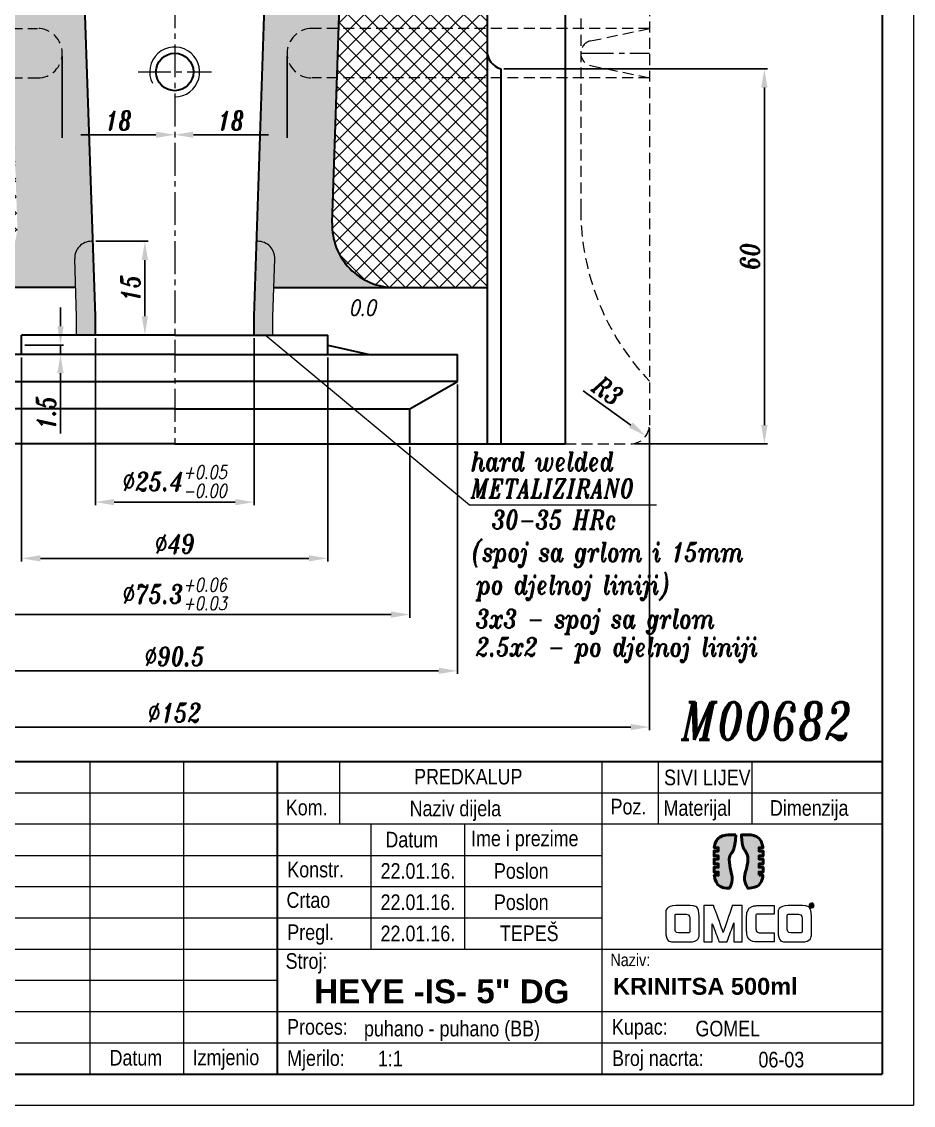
# Model space of a CAD drawing. Extents: x 459 to 1328, y 12 to 613.
# Drawn here: x 736.7 to 879.4, y 12.4 to 185.8 of the extents above; entities that cross this region are included whole.
import ezdxf

# ---------------------------------------------------------------- set-up
doc = ezdxf.new("R2010")
doc.units = 0
doc.header["$LTSCALE"] = 7
doc.header["$MEASUREMENT"] = 0
doc.linetypes.add('CENTER2', pattern=[1.125, 0.75, -0.125, 0.125, -0.125])
doc.linetypes.add('HIDDEN', pattern=[0.375, 0.25, -0.125])
doc.layers.get('0').update_dxf_attribs({"linetype": 'CONTINUOUS', "lineweight": 15})
for name, color, linetype, lineweight in [('1', 1, 'CENTER2', 15), ('2', 2, 'HIDDEN', 15), ('3', 3, 'CONTINUOUS', 30), ('4', 5, 'CONTINUOUS', 50), ('8', 250, 'CONTINUOUS', 15)]:
    doc.layers.add(name, color=color, linetype=linetype, lineweight=lineweight)
doc.styles.add('ITALICT', font='ITALICT.shx', dxfattribs={"width": 0.8, "height": 3})
doc.styles.get("Standard").update_dxf_attribs({"font": 'isocp.shx', "height": 3})
doc.styles.add('style2', font='swissc.ttf')
doc.dimstyles.get("Standard").update_dxf_attribs({"dimtxt": 3, "dimasz": 3, "dimexe": 0.5, "dimexo": 0.5, "dimgap": 0.8, "dimtad": 1, "dimdsep": 46, "dimtxsty": 'ITALICT', "dimcen": 0.09, "dimazin": 2, "dimtfac": 1, "dimtmove": 0, "dimatfit": 3, "dimfxl": 1, "dimtolj": 1, "dimtzin": 0, "dimarcsym": 0})

# ---------------------------------------------------------------- blocks, each defined once
blk = doc.blocks.new('*D31')
at = {"color": 0, "lineweight": -2, "transparency": 16777216}
for p, q in [((736.66, 132.02), (736.66, 99.39)), ((785.66, 132.02), (785.66, 99.39)), ((739.66, 99.89), (782.66, 99.89))]:
    blk.add_line(p, q, dxfattribs=at)
at = {"color": 0, "transparency": 16777216}
for points in [[(739.66, 100.39), (739.66, 99.39), (736.66, 99.89)], [(782.66, 100.39), (782.66, 99.39), (785.66, 99.89)]]:
    blk.add_solid(points, dxfattribs=at)
at = {"color": 0, "transparency": 16777216, "insert": (761.16, 102.19), "char_height": 3, "attachment_point": 5, "style": 'ITALICT'}
blk.add_mtext('\\A1;%%c49', dxfattribs=at)
blk = doc.blocks.new('*D34')
at = {"color": 0, "lineweight": -2, "transparency": 16777216}
for p, q in [((743.16, 180.22), (743.16, 167.17)), ((746.16, 167.67), (758.16, 167.67))]:
    blk.add_line(p, q, dxfattribs=at)
at = {"color": 0, "transparency": 16777216}
for points in [[(746.16, 168.17), (746.16, 167.17), (743.16, 167.67)], [(758.16, 168.17), (758.16, 167.17), (761.16, 167.67)]]:
    blk.add_solid(points, dxfattribs=at)
at = {"color": 0, "transparency": 16777216, "insert": (752.16, 169.97), "char_height": 3, "attachment_point": 5, "style": 'ITALICT'}
blk.add_mtext('\\A1;18', dxfattribs=at)
blk = doc.blocks.new('*D35')
at = {"color": 0, "lineweight": -2, "transparency": 16777216}
for p, q in [((779.16, 180.22), (779.16, 167.17)), ((764.16, 167.67), (776.16, 167.67))]:
    blk.add_line(p, q, dxfattribs=at)
at = {"color": 0, "transparency": 16777216}
for points in [[(764.16, 168.17), (764.16, 167.17), (761.16, 167.67)], [(776.16, 168.17), (776.16, 167.17), (779.16, 167.67)]]:
    blk.add_solid(points, dxfattribs=at)
at = {"color": 0, "transparency": 16777216, "insert": (770.16, 169.97), "char_height": 3, "attachment_point": 5, "style": 'ITALICT'}
blk.add_mtext('\\A1;18', dxfattribs=at)
blk = doc.blocks.new('*D37')
at = {"color": 0, "lineweight": -2, "transparency": 16777216}
for p, q in [((813.85, 178.22), (856.06, 178.22)), ((855.56, 121.22), (855.56, 175.22)), ((834.66, 118.22), (856.06, 118.22))]:
    blk.add_line(p, q, dxfattribs=at)
at = {"color": 0, "transparency": 16777216}
for points in [[(855.06, 175.22), (856.06, 175.22), (855.56, 178.22)], [(855.06, 121.22), (856.06, 121.22), (855.56, 118.22)]]:
    blk.add_solid(points, dxfattribs=at)
at = {"color": 0, "transparency": 16777216, "insert": (853.26, 148.22), "char_height": 3, "attachment_point": 5, "rotation": 90, "style": 'ITALICT'}
blk.add_mtext('\\A1;60', dxfattribs=at)
blk = doc.blocks.new('*D48')
at = {"color": 0, "lineweight": -2, "transparency": 16777216}
for p, q in [((685.16, 120.72), (685.16, 72.39)), ((837.16, 120.72), (837.16, 72.39)), ((688.16, 72.89), (834.16, 72.89))]:
    blk.add_line(p, q, dxfattribs=at)
at = {"color": 0, "transparency": 16777216}
for points in [[(688.16, 73.39), (688.16, 72.39), (685.16, 72.89)], [(834.16, 73.39), (834.16, 72.39), (837.16, 72.89)]]:
    blk.add_solid(points, dxfattribs=at)
at = {"color": 0, "transparency": 16777216, "insert": (761.16, 75.19), "char_height": 3, "attachment_point": 5, "style": 'ITALICT'}
blk.add_mtext('\\A1;%%c152', dxfattribs=at)
blk = doc.blocks.new('*D56')
at = {"color": 0, "lineweight": -2, "transparency": 16777216}
for p, q in [((748.46, 135.12), (748.46, 108.39)), ((773.86, 135.12), (773.86, 108.39)), ((751.46, 108.89), (770.86, 108.89))]:
    blk.add_line(p, q, dxfattribs=at)
at = {"color": 0, "transparency": 16777216}
for points in [[(751.46, 109.39), (751.46, 108.39), (748.46, 108.89)], [(770.86, 109.39), (770.86, 108.39), (773.86, 108.89)]]:
    blk.add_solid(points, dxfattribs=at)
at = {"color": 0, "transparency": 16777216, "insert": (761.16, 112.18), "char_height": 3, "attachment_point": 5, "style": 'ITALICT'}
blk.add_mtext('\\A1;%%c25.4{}{\\H0.71x;\\C3;\\S+0.05^ -0.00;}', dxfattribs=at)
blk = doc.blocks.new('*D57')
at = {"color": 0, "lineweight": -2, "transparency": 16777216}
for p, q in [((723.51, 117.72), (723.51, 90.39)), ((798.81, 117.72), (798.81, 90.39)), ((726.51, 90.89), (795.81, 90.89))]:
    blk.add_line(p, q, dxfattribs=at)
at = {"color": 0, "transparency": 16777216}
for points in [[(726.51, 91.39), (726.51, 90.39), (723.51, 90.89)], [(795.81, 91.39), (795.81, 90.39), (798.81, 90.89)]]:
    blk.add_solid(points, dxfattribs=at)
at = {"color": 0, "transparency": 16777216, "insert": (761.16, 94.18), "char_height": 3, "attachment_point": 5, "style": 'ITALICT'}
blk.add_mtext('\\A1;%%c75.3{}{\\H0.71x;\\C3;\\S+0.06^ +0.03;}', dxfattribs=at)
blk = doc.blocks.new('*D58')
at = {"color": 0, "lineweight": -2, "transparency": 16777216}
for p, q in [((715.91, 127.71), (715.91, 81.39)), ((806.41, 127.71), (806.41, 81.39)), ((718.91, 81.89), (803.41, 81.89))]:
    blk.add_line(p, q, dxfattribs=at)
at = {"color": 0, "transparency": 16777216}
for points in [[(718.91, 82.39), (718.91, 81.39), (715.91, 81.89)], [(803.41, 82.39), (803.41, 81.39), (806.41, 81.89)]]:
    blk.add_solid(points, dxfattribs=at)
at = {"color": 0, "transparency": 16777216, "insert": (761.16, 84.19), "char_height": 3, "attachment_point": 5, "style": 'ITALICT'}
blk.add_mtext('\\A1;%%c90.5', dxfattribs=at)
blk = doc.blocks.new('*D59')
at = {"color": 0, "lineweight": -2, "transparency": 16777216}
for p, q in [((742.88, 137.02), (742.88, 140.02)), ((737.16, 134.02), (743.38, 134.02)), ((742.88, 134.02), (742.88, 132.52)), ((742.88, 129.52), (742.88, 119.89))]:
    blk.add_line(p, q, dxfattribs=at)
at = {"color": 0, "transparency": 16777216}
for points in [[(742.38, 137.02), (743.38, 137.02), (742.88, 134.02)], [(742.38, 129.52), (743.38, 129.52), (742.88, 132.52)]]:
    blk.add_solid(points, dxfattribs=at)
at = {"color": 0, "transparency": 16777216, "insert": (740.58, 123.21), "char_height": 3, "attachment_point": 5, "rotation": 90, "style": 'ITALICT'}
blk.add_mtext('\\A1;1.5', dxfattribs=at)
blk = doc.blocks.new('*D69')
at = {"color": 0, "lineweight": -2, "transparency": 16777216}
blk.add_line((826.53, 126.71), (834.16, 121.22), dxfattribs=at)
at = {"color": 0, "transparency": 16777216}
blk.add_solid([(834.46, 121.63), (833.87, 120.82), (836.6, 119.47)], dxfattribs=at)
at = {"color": 0, "transparency": 16777216, "insert": (830.47, 126.71), "char_height": 3, "attachment_point": 5, "rotation": 324.2688, "style": 'ITALICT'}
blk.add_mtext('\\A1;R3', dxfattribs=at)
blk = doc.blocks.new('*D96')
at = {"color": 0, "lineweight": -2, "transparency": 16777216}
for p, q in [((748.56, 150.62), (756.89, 150.62)), ((756.39, 147.62), (756.39, 138.62))]:
    blk.add_line(p, q, dxfattribs=at)
at = {"color": 0, "transparency": 16777216}
for points in [[(755.89, 147.62), (756.89, 147.62), (756.39, 150.62)], [(755.89, 138.62), (756.89, 138.62), (756.39, 135.62)]]:
    blk.add_solid(points, dxfattribs=at)
at = {"color": 0, "transparency": 16777216, "insert": (754.09, 143.12), "char_height": 3, "attachment_point": 5, "rotation": 90, "style": 'ITALICT'}
blk.add_mtext('\\A1;15', dxfattribs=at)

msp = doc.modelspace()

# ---------------------------------------------------------------- hatches: boundary and pattern name
h = msp.add_hatch(color=256)
h.dxf.hatch_style = 1
h.paths.add_polyline_path([(748.0581, 150.621), (747.8493, 150.621, 0.42415817), (745.1508, 147.8297), (745.4642, 138.5703), (745.4642, 135.621), (748.4642, 135.621), (748.4642, 138.621)])
h.paths.add_polyline_path([(777.1776, 147.8297, 0.42415817), (774.4792, 150.621), (774.2704, 150.621), (773.8642, 138.621), (773.8642, 135.621), (776.8642, 135.621), (776.8642, 138.5703)])
at = {"layer": '4'}
h = msp.add_hatch(color=142, dxfattribs=at)
edge = h.paths.add_edge_path()
edge.add_spline(control_points=[(847.5353, 49.1713), (847.5353, 49.1713), (847.5353, 49.1713), (847.5353, 49.1713), (847.5353, 49.1713), (847.7579, 47.2017), (849.4978, 47.1003), (849.755, 47.1003), (849.755, 47.1003), (849.755, 47.1003), (849.948, 47.1004), (849.948, 47.1004), (849.948, 47.1004), (850.8616, 48.414), (849.9413, 50.3287), (849.9413, 51.6976), (849.9413, 51.6976), (849.9413, 52.7724), (850.8878, 53.0602), (850.9915, 55.6396), (850.9915, 55.6396), (849.8995, 55.6396), (849.8995, 55.6396), (849.8995, 55.6396), (848.0564, 55.6396), (847.6361, 54.2178), (847.5402, 53.5686)], knot_values=[0.8095238, 0.8095238, 0.8095238, 0.8095238, 0.80952381, 0.80952381, 0.80952381, 0.80952381, 0.85714286, 0.85714286, 0.85714286, 0.85714286, 0.9047619, 0.9047619, 0.9047619, 0.90476191, 0.95238095, 0.95238095, 0.95238095, 0.95238095, 1, 1, 1, 1.04761905, 1.04761905, 1.04761905, 1.04761905, 1.0952381, 1.0952381, 1.0952381, 1.0952381], degree=3, periodic=0)
edge.add_spline(control_points=[(847.5402, 53.5686), (847.5402, 53.5686), (848.1651, 53.5686), (848.1651, 53.5686)], knot_values=[0.0952381, 0.0952381, 0.0952381, 0.0952381, 0.14285714, 0.14285714, 0.14285714, 0.14285714], degree=3, periodic=0)
edge.add_spline(control_points=[(848.1651, 53.5686), (848.1651, 53.5686), (848.1651, 53.5686), (848.1651, 53.5686), (848.1651, 53.5686), (848.1651, 53.5686), (848.1651, 53.0457), (848.1651, 53.0457)], knot_values=[0.14285714, 0.14285714, 0.14285714, 0.14285714, 0.14285714, 0.14285714, 0.14285714, 0.14285714, 0.19047619, 0.19047619, 0.19047619, 0.19047619], degree=3, periodic=0)
edge.add_spline(control_points=[(848.1651, 53.0457), (848.1651, 53.0457), (848.1651, 53.0457), (848.1651, 53.0457), (848.1651, 53.0457), (848.1651, 53.0457), (847.5115, 53.0457), (847.5115, 53.0457)], knot_values=[0.19047619, 0.19047619, 0.19047619, 0.19047619, 0.19047619, 0.19047619, 0.19047619, 0.19047619, 0.23809523, 0.23809523, 0.23809523, 0.23809523], degree=3, periodic=0)
edge.add_spline(control_points=[(847.5115, 53.0457), (847.5115, 53.0457), (847.5115, 53.0457), (847.5115, 53.0457), (847.5115, 53.0457), (847.5115, 53.0457), (847.5115, 52.2772), (847.5115, 52.2772)], knot_values=[0.23809523, 0.23809523, 0.23809523, 0.23809523, 0.23809524, 0.23809524, 0.23809524, 0.23809524, 0.28571428, 0.28571428, 0.28571428, 0.28571428], degree=3, periodic=0)
edge.add_spline(control_points=[(847.5115, 52.2772), (847.5115, 52.2772), (847.5115, 52.2772), (847.5115, 52.2772), (847.5115, 52.2772), (847.5115, 52.2772), (848.1651, 52.2772), (848.1651, 52.2772)], knot_values=[0.28571428, 0.28571428, 0.28571428, 0.28571428, 0.28571429, 0.28571429, 0.28571429, 0.28571429, 0.33333333, 0.33333333, 0.33333333, 0.33333333], degree=3, periodic=0)
edge.add_spline(control_points=[(848.1651, 52.2772), (848.1651, 52.2772), (848.1651, 52.2772), (848.1651, 52.2772), (848.1651, 52.2772), (848.1651, 52.2772), (848.1651, 51.7542), (848.1651, 51.7542)], knot_values=[0.33333333, 0.33333333, 0.33333333, 0.33333333, 0.33333333, 0.33333333, 0.33333333, 0.33333333, 0.38095238, 0.38095238, 0.38095238, 0.38095238], degree=3, periodic=0)
edge.add_spline(control_points=[(848.1651, 51.7542), (848.1651, 51.7542), (848.1651, 51.7542), (848.1651, 51.7542), (848.1651, 51.7542), (848.1651, 51.7542), (847.5115, 51.7542), (847.5115, 51.7542)], knot_values=[0.38095238, 0.38095238, 0.38095238, 0.38095238, 0.38095238, 0.38095238, 0.38095238, 0.38095238, 0.42857143, 0.42857143, 0.42857143, 0.42857143], degree=3, periodic=0)
edge.add_spline(control_points=[(847.5115, 51.7542), (847.5115, 51.7542), (847.5115, 51.7542), (847.5115, 51.7542), (847.5115, 51.7542), (847.5115, 51.7542), (847.5115, 50.9857), (847.5115, 50.9857)], knot_values=[0.42857143, 0.42857143, 0.42857143, 0.42857143, 0.42857143, 0.42857143, 0.42857143, 0.42857143, 0.47619047, 0.47619047, 0.47619047, 0.47619047], degree=3, periodic=0)
edge.add_spline(control_points=[(847.5115, 50.9857), (847.5115, 50.9857), (847.5115, 50.9857), (847.5115, 50.9857), (847.5115, 50.9857), (847.5115, 50.9857), (848.1651, 50.9857), (848.1651, 50.9857)], knot_values=[0.47619047, 0.47619047, 0.47619047, 0.47619047, 0.47619048, 0.47619048, 0.47619048, 0.47619048, 0.52380952, 0.52380952, 0.52380952, 0.52380952], degree=3, periodic=0)
edge.add_spline(control_points=[(848.1651, 50.9857), (848.1651, 50.9857), (848.1651, 50.9857), (848.1651, 50.9857), (848.1651, 50.9857), (848.1651, 50.9857), (848.1651, 50.4628), (848.1651, 50.4628)], knot_values=[0.52380952, 0.52380952, 0.52380952, 0.52380952, 0.52380952, 0.52380952, 0.52380952, 0.52380952, 0.57142857, 0.57142857, 0.57142857, 0.57142857], degree=3, periodic=0)
edge.add_spline(control_points=[(848.1651, 50.4628), (848.1651, 50.4628), (848.1651, 50.4628), (848.1651, 50.4628), (848.1651, 50.4628), (848.1651, 50.4628), (847.5115, 50.4628), (847.5115, 50.4628)], knot_values=[0.57142857, 0.57142857, 0.57142857, 0.57142857, 0.57142857, 0.57142857, 0.57142857, 0.57142857, 0.61904761, 0.61904761, 0.61904761, 0.61904761], degree=3, periodic=0)
edge.add_spline(control_points=[(847.5115, 50.4628), (847.5115, 50.4628), (847.5115, 50.4628), (847.5115, 50.4628), (847.5115, 50.4628), (847.5115, 50.4628), (847.5115, 49.6942), (847.5115, 49.6942)], knot_values=[0.61904761, 0.61904761, 0.61904761, 0.61904761, 0.61904762, 0.61904762, 0.61904762, 0.61904762, 0.66666666, 0.66666666, 0.66666666, 0.66666666], degree=3, periodic=0)
edge.add_spline(control_points=[(847.5115, 49.6942), (847.5115, 49.6942), (847.5115, 49.6942), (847.5115, 49.6942), (847.5115, 49.6942), (847.5115, 49.6942), (848.1651, 49.6942), (848.1651, 49.6942)], knot_values=[0.66666666, 0.66666666, 0.66666666, 0.66666666, 0.66666667, 0.66666667, 0.66666667, 0.66666667, 0.71428571, 0.71428571, 0.71428571, 0.71428571], degree=3, periodic=0)
edge.add_spline(control_points=[(848.1651, 49.6942), (848.1651, 49.6942), (848.1651, 49.6942), (848.1651, 49.6942), (848.1651, 49.6942), (848.1651, 49.6942), (848.1651, 49.1713), (848.1651, 49.1713)], knot_values=[0.71428571, 0.71428571, 0.71428571, 0.71428571, 0.71428571, 0.71428571, 0.71428571, 0.71428572, 0.76190476, 0.76190476, 0.76190476, 0.76190476], degree=3, periodic=0)
edge.add_spline(control_points=[(848.1651, 49.1713), (848.1651, 49.1713), (848.1651, 49.1713), (848.1651, 49.1713), (848.1651, 49.1713), (848.1651, 49.1713), (847.5353, 49.1713), (847.5353, 49.1713)], knot_values=[0.76190476, 0.76190476, 0.76190476, 0.76190476, 0.76190476, 0.76190476, 0.76190476, 0.76190476, 0.8095238, 0.8095238, 0.8095238, 0.8095238], degree=3, periodic=0)
h = msp.add_hatch(color=253, dxfattribs=at)
edge = h.paths.add_edge_path()
edge.add_spline(control_points=[(854.7028, 50.9857), (854.7028, 50.9857), (854.7028, 50.9857), (854.7028, 50.9857), (854.7028, 50.9857), (854.7028, 50.9857), (855.3565, 50.9857), (855.3565, 50.9857)], knot_values=[0.23809524, 0.23809524, 0.23809524, 0.23809524, 0.23809524, 0.23809524, 0.23809524, 0.23809524, 0.28571428, 0.28571428, 0.28571428, 0.28571428], degree=3, periodic=0)
edge.add_spline(control_points=[(855.3565, 50.9857), (855.3565, 50.9857), (855.3565, 50.9857), (855.3565, 50.9857), (855.3565, 50.9857), (855.3565, 50.9857), (855.3565, 51.7542), (855.3565, 51.7542)], knot_values=[0.28571428, 0.28571428, 0.28571428, 0.28571428, 0.28571429, 0.28571429, 0.28571429, 0.28571429, 0.33333333, 0.33333333, 0.33333333, 0.33333333], degree=3, periodic=0)
edge.add_spline(control_points=[(855.3565, 51.7542), (855.3565, 51.7542), (855.3565, 51.7542), (855.3565, 51.7542), (855.3565, 51.7542), (855.3565, 51.7542), (854.7028, 51.7542), (854.7028, 51.7542)], knot_values=[0.33333333, 0.33333333, 0.33333333, 0.33333333, 0.33333333, 0.33333333, 0.33333333, 0.33333333, 0.38095237, 0.38095237, 0.38095237, 0.38095237], degree=3, periodic=0)
edge.add_spline(control_points=[(854.7028, 51.7542), (854.7028, 51.7542), (854.7028, 51.7542), (854.7028, 51.7542), (854.7028, 51.7542), (854.7028, 51.7542), (854.7028, 52.2772), (854.7028, 52.2772)], knot_values=[0.38095237, 0.38095237, 0.38095237, 0.38095237, 0.38095238, 0.38095238, 0.38095238, 0.38095238, 0.42857143, 0.42857143, 0.42857143, 0.42857143], degree=3, periodic=0)
edge.add_spline(control_points=[(854.7028, 52.2772), (854.7028, 52.2772), (854.7028, 52.2772), (854.7028, 52.2772), (854.7028, 52.2772), (854.7028, 52.2772), (855.3565, 52.2772), (855.3565, 52.2772)], knot_values=[0.42857143, 0.42857143, 0.42857143, 0.42857143, 0.42857143, 0.42857143, 0.42857143, 0.42857143, 0.47619047, 0.47619047, 0.47619047, 0.47619047], degree=3, periodic=0)
edge.add_spline(control_points=[(855.3565, 52.2772), (855.3565, 52.2772), (855.3565, 52.2772), (855.3565, 52.2772), (855.3565, 52.2772), (855.3565, 52.2772), (855.3565, 53.0457), (855.3565, 53.0457)], knot_values=[0.47619047, 0.47619047, 0.47619047, 0.47619047, 0.47619048, 0.47619048, 0.47619048, 0.47619048, 0.52380952, 0.52380952, 0.52380952, 0.52380952], degree=3, periodic=0)
edge.add_spline(control_points=[(855.3565, 53.0457), (855.3565, 53.0457), (855.3565, 53.0457), (855.3565, 53.0457), (855.3565, 53.0457), (855.3565, 53.0457), (854.7028, 53.0457), (854.7028, 53.0457)], knot_values=[0.52380952, 0.52380952, 0.52380952, 0.52380952, 0.52380952, 0.52380952, 0.52380952, 0.52380952, 0.57142857, 0.57142857, 0.57142857, 0.57142857], degree=3, periodic=0)
edge.add_spline(control_points=[(854.7028, 53.0457), (854.7028, 53.0457), (854.7028, 53.0457), (854.7028, 53.0457), (854.7028, 53.0457), (854.7028, 53.0457), (854.7028, 53.5686), (854.7028, 53.5686)], knot_values=[0.57142857, 0.57142857, 0.57142857, 0.57142857, 0.57142857, 0.57142857, 0.57142857, 0.57142857, 0.61904761, 0.61904761, 0.61904761, 0.61904761], degree=3, periodic=0)
edge.add_spline(control_points=[(854.7028, 53.5686), (854.7028, 53.5686), (854.7028, 53.5686), (854.7028, 53.5686), (854.7028, 53.5686), (854.7028, 53.5686), (855.3307, 53.5686), (855.3307, 53.5686)], knot_values=[0.61904761, 0.61904761, 0.61904761, 0.61904761, 0.61904762, 0.61904762, 0.61904762, 0.61904762, 0.66666666, 0.66666666, 0.66666666, 0.66666666], degree=3, periodic=0)
edge.add_spline(control_points=[(855.3307, 53.5686), (855.3307, 53.5686), (855.3307, 53.5686), (855.3307, 53.5686), (855.3307, 53.5686), (855.1008, 55.5252), (853.3695, 55.6396), (853.113, 55.6396), (853.113, 55.6396), (853.113, 55.6396), (851.8761, 55.6396), (851.8761, 55.6396)], knot_values=[0.66666666, 0.66666666, 0.66666666, 0.66666666, 0.66666667, 0.66666667, 0.66666667, 0.66666667, 0.71428571, 0.71428571, 0.71428571, 0.71428572, 0.76190476, 0.76190476, 0.76190476, 0.76190476], degree=3, periodic=0)
edge.add_spline(control_points=[(851.8761, 55.6396), (851.8761, 55.6396), (851.8761, 55.6396), (851.8761, 55.6396), (851.8761, 55.6396), (851.9799, 53.0602), (852.9268, 52.7724), (852.9268, 51.6976), (852.9268, 51.6976), (852.9268, 50.3287), (852.0064, 48.414), (852.92, 47.1003), (852.92, 47.1003), (852.92, 47.1003), (852.9827, 47.1004), (852.9827, 47.1004), (852.9827, 47.1004), (854.8258, 47.1004), (855.2375, 48.522), (855.3296, 49.1713)], knot_values=[0.76190476, 0.76190476, 0.76190476, 0.76190476, 0.76190476, 0.76190476, 0.76190476, 0.76190476, 0.80952381, 0.80952381, 0.80952381, 0.80952381, 0.85714286, 0.85714286, 0.85714286, 0.85714286, 0.9047619, 0.9047619, 0.9047619, 0.90476191, 0.95238095, 0.95238095, 0.95238095, 0.95238095], degree=3, periodic=0)
edge.add_spline(control_points=[(855.3296, 49.1713), (855.3296, 49.1713), (854.7028, 49.1713), (854.7028, 49.1713), (854.7028, 49.1713), (854.7028, 49.6942), (854.7028, 49.6942)], knot_values=[0.95238095, 0.95238095, 0.95238095, 0.95238095, 1, 1, 1, 1.04761905, 1.04761905, 1.04761905, 1.04761905], degree=3, periodic=0)
edge.add_spline(control_points=[(854.7028, 49.6942), (854.7028, 49.6942), (854.7028, 49.6942), (854.7028, 49.6942), (854.7028, 49.6942), (854.7028, 49.6942), (855.3565, 49.6942), (855.3565, 49.6942)], knot_values=[0.04761905, 0.04761905, 0.04761905, 0.04761905, 0.04761905, 0.04761905, 0.04761905, 0.04761905, 0.09523809, 0.09523809, 0.09523809, 0.09523809], degree=3, periodic=0)
edge.add_spline(control_points=[(855.3565, 49.6942), (855.3565, 49.6942), (855.3565, 49.6942), (855.3565, 49.6942), (855.3565, 49.6942), (855.3565, 49.6942), (855.3565, 50.4628), (855.3565, 50.4628)], knot_values=[0.09523809, 0.09523809, 0.09523809, 0.09523809, 0.0952381, 0.0952381, 0.0952381, 0.0952381, 0.14285714, 0.14285714, 0.14285714, 0.14285714], degree=3, periodic=0)
edge.add_spline(control_points=[(855.3565, 50.4628), (855.3565, 50.4628), (855.3565, 50.4628), (855.3565, 50.4628), (855.3565, 50.4628), (855.3565, 50.4628), (854.7028, 50.4628), (854.7028, 50.4628)], knot_values=[0.14285714, 0.14285714, 0.14285714, 0.14285714, 0.14285714, 0.14285714, 0.14285714, 0.14285714, 0.19047619, 0.19047619, 0.19047619, 0.19047619], degree=3, periodic=0)
edge.add_spline(control_points=[(854.7028, 50.4628), (854.7028, 50.4628), (854.7028, 50.4628), (854.7028, 50.4628), (854.7028, 50.4628), (854.7028, 50.4628), (854.7028, 50.9857), (854.7028, 50.9857)], knot_values=[0.19047619, 0.19047619, 0.19047619, 0.19047619, 0.19047619, 0.19047619, 0.19047619, 0.19047619, 0.23809524, 0.23809524, 0.23809524, 0.23809524], degree=3, periodic=0)
at = {"layer": '8'}
h = msp.add_hatch(dxfattribs=at)
h.set_pattern_fill('ANSI37', color=256, scale=15)
h.paths.add_polyline_path([(731.7648, 305.501, 0.04336768), (728.3712, 340.4928, -0.00758166), (728.0057, 342.6454, 0.37006849), (718.1226, 351.121), (711.1642, 351.121), (711.1642, 269.7457), (732.2679, 255.1952)])
h.paths.add_polyline_path([(732.4648, 235.501), (732.2679, 255.1952), (711.1642, 269.7457), (711.1642, 196.8365), (734.7062, 190.3587), (734.2711, 203.2151, 0.01509187), (733.6132, 213.478, -0.02105222)])
h.paths.add_polyline_path([(734.7062, 190.3587), (711.1642, 196.8365), (711.1642, 143.221), (725.9575, 143.221, 0.42415817), (735.9518, 153.5593)])
h.paths.add_polyline_path([(811.1642, 351.121), (804.2059, 351.121, 0.37006849), (794.3228, 342.6454, -0.00758166), (793.9572, 340.4928, 0.04336768), (790.5636, 305.501), (789.8636, 235.501, -0.02105222), (788.7152, 213.478, 0.01509187), (788.0574, 203.2151), (786.3767, 153.5593, 0.42415817), (796.371, 143.221), (811.1642, 143.221)])
h.paths.add_polyline_path([(723.5862, 247.2936), (723.5862, 257.0222), (719.0862, 257.0222), (719.0862, 247.2936)], flags=24)
h.paths.add_polyline_path([(804.2179, 247.2936), (804.2179, 257.0222), (799.7179, 257.0222), (799.7179, 247.2936)], flags=24)
h.paths.add_polyline_path([(713.8071, 339.1356), (721.6721, 342.8549), (719.7483, 346.9229), (711.8834, 343.2037)], flags=24)
h.paths.add_polyline_path([(722.5978, 156.5793), (728.8154, 150.4938), (731.963, 153.7098), (725.7455, 159.7952)], flags=24)
h = msp.add_hatch(dxfattribs=at)
h.set_pattern_fill('DOTS', color=256, scale=15)
h.paths.add_polyline_path([(743.7642, 305.621, 0.04336768), (740.1701, 342.6809, -0.01660872), (739.574, 346.621), (739.2977, 346.621, -0.39480514), (736.3044, 349.421, -0.0067559), (736.2139, 351.121), (718.1226, 351.121, -0.37006849), (728.0057, 342.6454, 0.00758166), (728.3712, 340.4928, -0.04336768), (731.7648, 305.501), (732.4648, 235.501, 0.02105222), (733.6132, 213.478, -0.01509187), (734.2711, 203.2151), (734.7062, 190.3587), (746.826, 187.0239), (746.2642, 203.621, 0.01509187), (745.56, 214.6067, -0.02105222), (744.4642, 235.621)])
h.paths.add_polyline_path([(746.826, 187.0239), (734.7062, 190.3587), (735.9518, 153.5593, -0.42415817), (725.9575, 143.221), (745.3068, 143.221), (745.1508, 147.8297, -0.42415817), (747.8493, 150.621), (748.0581, 150.621)])
h.paths.add_polyline_path([(793.9572, 340.4928, 0.00758166), (794.3228, 342.6454, -0.37006849), (804.2059, 351.121), (786.1146, 351.121, -0.0067559), (786.0241, 349.421, -0.39480514), (783.0308, 346.621), (782.7545, 346.621, -0.01660872), (782.1584, 342.6809, 0.04336768), (778.5642, 305.621), (777.8642, 235.621, -0.02105222), (776.7684, 214.6067, 0.01509187), (776.0642, 203.621), (774.2704, 150.621), (774.4792, 150.621, -0.42415817), (777.1776, 147.8297), (777.0216, 143.221), (796.371, 143.221, -0.42415817), (786.3767, 153.5593), (788.0574, 203.2151, -0.01509187), (788.7152, 213.478, 0.02105222), (789.8636, 235.501), (790.5636, 305.501, -0.04336768)])
h.paths.add_polyline_path([(739.3278, 253.869), (739.3278, 261.2107), (736.7028, 261.2107), (736.7028, 253.869)], flags=24)
h.paths.add_polyline_path([(741.4301, 244.9743), (741.4301, 253.0815), (737.6801, 253.0815), (737.6801, 244.9743)], flags=24)
h.paths.add_polyline_path([(785.1841, 244.9743), (785.1841, 253.0815), (781.4341, 253.0815), (781.4341, 244.9743)], flags=24)
h.paths.add_polyline_path([(783.0817, 253.869), (783.0817, 261.2107), (780.4567, 261.2107), (780.4567, 253.869)], flags=24)
h.paths.add_polyline_path([(736.123, 230.9002), (741.2523, 230.365), (741.7193, 234.8407), (736.59, 235.3759)], flags=24)

# ---------------------------------------------------------------- linework, layer by layer
for p, q in [((879.4079, 612.9628), (879.4079, 12.3608)), ((748.0581, 150.621), (747.8493, 150.621)), ((774.2704, 150.621), (774.4792, 150.621)), ((745.466, 138.5196), (745.1508, 147.8297)), ((776.8625, 138.5196), (777.1776, 147.8297)), ((745.4642, 135.621), (745.4642, 138.621)), ((776.8642, 135.621), (776.8642, 138.621)), ((808.3573, 108.3802), (775.6465, 135.621)), ((838.2723, 108.3802), (808.3573, 108.3802)), ((747.5661, 67.3608), (747.5661, 17.3608)), ((762.5661, 67.3608), (762.5661, 17.3608)), ((787.5661, 67.3608), (787.5661, 57.3608)), ((829.5661, 67.3608), (829.5661, 17.3608)), ((838.5661, 67.3608), (838.5661, 57.3608)), ((853.5661, 67.3608), (853.5661, 57.3608)), ((660.7242, 62.3608), (874.4079, 62.3608)), ((874.4079, 57.3608), (660.7242, 57.3608)), ((792.5661, 57.3608), (792.5661, 37.3608)), ((807.5661, 57.3608), (807.5661, 37.3608)), ((660.7242, 52.3608), (829.5661, 52.3608)), ((660.7242, 47.3608), (829.5661, 47.3608)), ((660.7242, 42.3608), (829.5661, 42.3608)), ((660.7242, 37.3608), (874.4079, 37.3608)), ((777.5661, 32.3608), (660.7242, 32.3608)), ((660.7242, 27.3608), (874.4079, 27.3608)), ((660.7242, 22.3608), (874.4079, 22.3608)), ((459.4079, 12.3608), (879.4079, 12.3608))]:
    msp.add_line(p, q)
for centre, radius, start, end in [((761.1642, 177.721), 4, 270, 206.70514), ((747.8493, 147.921), 2.7, 90, 181.938502), ((774.4792, 147.921), 2.7, 358.061498, 90)]:
    msp.add_arc(centre, radius, start, end)
for points, knots in [([(843.5008, 38.5001), (843.5008, 38.5001), (841.3031, 38.5001), (841.3031, 38.5001), (841.3031, 38.5001), (841.1159, 38.5001), (839.7756, 38.5787), (839.7756, 40.205), (839.7756, 40.205), (839.7756, 40.205), (839.7756, 42.6884), (839.7756, 42.6884), (839.7756, 42.6884), (839.7756, 42.6884), (839.7756, 44.3144), (841.4016, 44.3144), (841.4016, 44.3144), (841.4016, 44.3144), (843.5894, 44.3144), (843.5894, 44.3144), (843.5894, 44.3144), (843.7767, 44.3144), (845.117, 44.2257), (845.117, 42.5996), (845.117, 42.5996), (845.117, 42.5996), (845.117, 40.1262), (845.117, 40.1262), (845.117, 40.1262), (845.117, 40.1262), (845.1268, 38.5001), (843.5008, 38.5001)], [0, 0, 0, 0, 0.125, 0.125, 0.125, 0.1875, 0.25, 0.25, 0.25, 0.3125, 0.375, 0.375, 0.375, 0.4375, 0.5, 0.5, 0.5, 0.5625, 0.625, 0.625, 0.625, 0.6875, 0.75, 0.75, 0.75, 0.8125, 0.875, 0.875, 0.875, 0.9375, 1, 1, 1, 1]), ([(850.6553, 38.5001), (850.6553, 38.5001), (850.6553, 41.5452), (850.6553, 41.5452), (850.6553, 41.5452), (850.6553, 41.5452), (849.5911, 38.5001), (849.5911, 38.5001), (849.5911, 38.5001), (849.5911, 38.5001), (848.3099, 38.5001), (848.3099, 38.5001), (848.3099, 38.5001), (848.3099, 38.5001), (847.226, 41.4074), (847.226, 41.4074), (847.226, 41.4074), (847.226, 41.4074), (847.226, 38.5001), (847.226, 38.5001), (847.226, 38.5001), (847.226, 38.5001), (845.856, 38.5001), (845.856, 38.5001), (845.856, 38.5001), (845.856, 38.5001), (845.856, 44.3144), (845.856, 44.3144), (845.856, 44.3144), (845.856, 44.3144), (847.4426, 44.3144), (847.4426, 44.3144), (847.4426, 44.3144), (847.4426, 44.3144), (848.97, 40.0275), (848.97, 40.0275), (848.97, 40.0275), (848.97, 40.0275), (850.4287, 44.3144), (850.4287, 44.3144), (850.4287, 44.3144), (850.4287, 44.3144), (851.9859, 44.3144), (851.9859, 44.3144), (851.9859, 44.3144), (851.9859, 44.3144), (851.9859, 38.5001), (851.9859, 38.5001), (851.9859, 38.5001), (851.9859, 38.5001), (850.6553, 38.5001), (850.6553, 38.5001)], [0, 0, 0, 0, 0.07692308, 0.07692308, 0.07692308, 0.11538462, 0.15384615, 0.15384615, 0.15384615, 0.19230769, 0.23076923, 0.23076923, 0.23076923, 0.26923077, 0.30769231, 0.30769231, 0.30769231, 0.34615385, 0.38461538, 0.38461538, 0.38461538, 0.42307692, 0.46153846, 0.46153846, 0.46153846, 0.5, 0.53846154, 0.53846154, 0.53846154, 0.57692308, 0.61538462, 0.61538462, 0.61538462, 0.65384615, 0.69230769, 0.69230769, 0.69230769, 0.73076923, 0.76923077, 0.76923077, 0.76923077, 0.80769231, 0.84615385, 0.84615385, 0.84615385, 0.88461538, 0.92307692, 0.92307692, 0.92307692, 0.96153846, 1, 1, 1, 1]), ([(857.1106, 39.9781), (857.1106, 39.9781), (854.7746, 39.9781), (854.7746, 39.9781), (854.7746, 39.9781), (854.203, 39.9781), (854.203, 40.6386), (854.203, 40.6386), (854.203, 40.6386), (854.203, 40.6386), (854.203, 42.7376), (854.203, 42.7376), (854.203, 42.7376), (854.203, 42.9248), (854.3903, 42.9347), (854.3903, 42.9347), (854.3903, 42.9347), (854.3903, 42.9347), (857.1106, 42.9347), (857.1106, 42.9347), (857.1106, 42.9347), (857.1106, 42.9347), (857.1106, 44.3144), (857.1106, 44.3144), (857.1106, 44.3144), (857.1106, 44.3144), (854.3511, 44.3144), (854.3511, 44.3144), (854.3511, 44.3144), (852.725, 44.3144), (852.725, 42.6884), (852.725, 42.6884), (852.725, 42.6884), (852.725, 42.6884), (852.725, 40.205), (852.725, 40.205), (852.725, 40.205), (852.725, 38.5787), (854.0652, 38.5001), (854.2523, 38.5001), (854.2523, 38.5001), (854.2523, 38.5001), (857.1106, 38.5001), (857.1106, 38.5001), (857.1106, 38.5001), (857.1106, 38.5001), (857.1106, 39.9781), (857.1106, 39.9781)], [0, 0, 0, 0, 0.08333333, 0.08333333, 0.08333333, 0.125, 0.16666667, 0.16666667, 0.16666667, 0.20833333, 0.25, 0.25, 0.25, 0.29166667, 0.33333333, 0.33333333, 0.33333333, 0.375, 0.41666667, 0.41666667, 0.41666667, 0.45833333, 0.5, 0.5, 0.5, 0.54166667, 0.58333333, 0.58333333, 0.58333333, 0.625, 0.66666667, 0.66666667, 0.66666667, 0.70833333, 0.75, 0.75, 0.75, 0.79166667, 0.83333333, 0.83333333, 0.83333333, 0.875, 0.91666667, 0.91666667, 0.91666667, 0.95833333, 1, 1, 1, 1]), ([(861.476, 38.5001), (861.476, 38.5001), (859.2784, 38.5001), (859.2784, 38.5001), (859.2784, 38.5001), (859.0912, 38.5001), (857.7511, 38.5787), (857.7511, 40.205), (857.7511, 40.205), (857.7511, 40.205), (857.7511, 42.6884), (857.7511, 42.6884), (857.7511, 42.6884), (857.7511, 42.6884), (857.7511, 44.3144), (859.377, 44.3144), (859.377, 44.3144), (859.377, 44.3144), (861.5648, 44.3144), (861.5648, 44.3144), (861.5648, 44.3144), (861.752, 44.3144), (863.0923, 44.2257), (863.0923, 42.5996), (863.0923, 42.5996), (863.0923, 42.5996), (863.0923, 40.1262), (863.0923, 40.1262), (863.0923, 40.1262), (863.0923, 40.1262), (863.102, 38.5001), (861.476, 38.5001)], [0, 0, 0, 0, 0.125, 0.125, 0.125, 0.1875, 0.25, 0.25, 0.25, 0.3125, 0.375, 0.375, 0.375, 0.4375, 0.5, 0.5, 0.5, 0.5625, 0.625, 0.625, 0.625, 0.6875, 0.75, 0.75, 0.75, 0.8125, 0.875, 0.875, 0.875, 0.9375, 1, 1, 1, 1]), ([(863.1155, 43.9454), (862.899, 43.9454), (862.7233, 44.1213), (862.7233, 44.3376), (862.7233, 44.3376), (862.7233, 44.5541), (862.899, 44.7299), (863.1155, 44.7299), (863.1155, 44.7299), (863.3319, 44.7299), (863.5077, 44.5541), (863.5077, 44.3376), (863.5077, 44.3376), (863.5077, 44.1213), (863.3319, 43.9454), (863.1155, 43.9454)], [0, 0, 0, 0, 0.25, 0.25, 0.25, 0.375, 0.5, 0.5, 0.5, 0.625, 0.75, 0.75, 0.75, 0.875, 1, 1, 1, 1]), ([(863.1155, 44.6435), (862.9478, 44.6435), (862.8098, 44.5054), (862.8098, 44.3376), (862.8098, 44.3376), (862.8098, 44.17), (862.9478, 44.0321), (863.1155, 44.0321), (863.1155, 44.0321), (863.2833, 44.0321), (863.4213, 44.17), (863.4213, 44.3376), (863.4213, 44.3376), (863.4213, 44.5054), (863.2833, 44.6435), (863.1155, 44.6435)], [0, 0, 0, 0, 0.25, 0.25, 0.25, 0.375, 0.5, 0.5, 0.5, 0.625, 0.75, 0.75, 0.75, 0.875, 1, 1, 1, 1]), ([(863.2047, 44.2701), (863.2047, 44.2701), (863.286, 44.1458), (863.286, 44.1458), (863.286, 44.1458), (863.286, 44.1458), (863.1777, 44.1458), (863.1777, 44.1458), (863.1777, 44.1458), (863.1777, 44.1458), (863.1101, 44.2566), (863.1101, 44.2566), (863.1101, 44.2566), (863.1101, 44.2566), (863.0667, 44.2566), (863.0667, 44.2566), (863.0667, 44.2566), (863.0667, 44.2566), (863.0667, 44.1458), (863.0667, 44.1458), (863.0667, 44.1458), (863.0667, 44.1458), (862.9694, 44.1458), (862.9694, 44.1458), (862.9694, 44.1458), (862.9694, 44.1458), (862.9694, 44.5433), (862.9694, 44.5433), (862.9694, 44.5433), (862.9694, 44.5433), (863.1425, 44.5433), (863.1425, 44.5433), (863.1425, 44.5433), (863.175, 44.5433), (863.2941, 44.5433), (863.2941, 44.4), (863.2941, 44.4), (863.2941, 44.3244), (863.2482, 44.2866), (863.2047, 44.2701)], [0, 0, 0, 0, 0.1, 0.1, 0.1, 0.15, 0.2, 0.2, 0.2, 0.25, 0.3, 0.3, 0.3, 0.35, 0.4, 0.4, 0.4, 0.45, 0.5, 0.5, 0.5, 0.55, 0.6, 0.6, 0.6, 0.65, 0.7, 0.7, 0.7, 0.75, 0.8, 0.8, 0.8, 0.85, 0.9, 0.9, 0.9, 0.95, 1, 1, 1, 1]), ([(863.1182, 44.4595), (863.1182, 44.4595), (863.0667, 44.4595), (863.0667, 44.4595), (863.0667, 44.4595), (863.0667, 44.4595), (863.0667, 44.3352), (863.0667, 44.3352), (863.0667, 44.3352), (863.0667, 44.3352), (863.1182, 44.3352), (863.1182, 44.3352), (863.1182, 44.3352), (863.1696, 44.3352), (863.1911, 44.3541), (863.1911, 44.4), (863.1911, 44.4), (863.1911, 44.446), (863.1696, 44.4595), (863.1182, 44.4595)], [0, 0, 0, 0, 0.2, 0.2, 0.2, 0.3, 0.4, 0.4, 0.4, 0.5, 0.6, 0.6, 0.6, 0.7, 0.8, 0.8, 0.8, 0.9, 1, 1, 1, 1]), ([(843.6387, 42.2647), (843.6387, 42.2647), (843.6387, 42.9347), (843.0671, 42.9347), (843.0671, 42.9347), (843.0671, 42.9347), (841.4411, 42.9347), (841.4411, 42.9347), (841.4411, 42.9347), (841.4411, 42.9347), (841.2539, 42.9248), (841.2539, 42.7376), (841.2539, 42.7376), (841.2539, 42.7376), (841.2539, 40.6386), (841.2539, 40.6386), (841.2539, 40.6386), (841.2539, 40.6386), (841.2539, 39.9781), (841.8255, 39.9781), (841.8255, 39.9781), (841.8255, 39.9781), (843.4515, 39.9781), (843.4515, 39.9781), (843.4515, 39.9781), (843.4515, 39.9781), (843.6387, 39.9781), (843.6387, 40.1655), (843.6387, 40.1655), (843.6387, 40.1655), (843.6387, 42.2647), (843.6387, 42.2647)], [0, 0, 0, 0, 0.125, 0.125, 0.125, 0.1875, 0.25, 0.25, 0.25, 0.3125, 0.375, 0.375, 0.375, 0.4375, 0.5, 0.5, 0.5, 0.5625, 0.625, 0.625, 0.625, 0.6875, 0.75, 0.75, 0.75, 0.8125, 0.875, 0.875, 0.875, 0.9375, 1, 1, 1, 1]), ([(861.614, 42.2647), (861.614, 42.2647), (861.614, 42.9347), (861.0423, 42.9347), (861.0423, 42.9347), (861.0423, 42.9347), (859.4165, 42.9347), (859.4165, 42.9347), (859.4165, 42.9347), (859.4165, 42.9347), (859.229, 42.9248), (859.229, 42.7376), (859.229, 42.7376), (859.229, 42.7376), (859.229, 40.6386), (859.229, 40.6386), (859.229, 40.6386), (859.229, 40.6386), (859.229, 39.9781), (859.8008, 39.9781), (859.8008, 39.9781), (859.8008, 39.9781), (861.4268, 39.9781), (861.4268, 39.9781), (861.4268, 39.9781), (861.4268, 39.9781), (861.614, 39.9781), (861.614, 40.1655), (861.614, 40.1655), (861.614, 40.1655), (861.614, 42.2647), (861.614, 42.2647)], [0, 0, 0, 0, 0.125, 0.125, 0.125, 0.1875, 0.25, 0.25, 0.25, 0.3125, 0.375, 0.375, 0.375, 0.4375, 0.5, 0.5, 0.5, 0.5625, 0.625, 0.625, 0.625, 0.6875, 0.75, 0.75, 0.75, 0.8125, 0.875, 0.875, 0.875, 0.9375, 1, 1, 1, 1])]:
    msp.add_open_spline(points, degree=3, knots=knots)
at = {"layer": '1'}
for p, q in [((761.1642, 371.121), (761.1642, 118.221)), ((826.1642, 180.721), (837.1642, 180.721)), ((755.289, 177.721), (767.056, 177.721))]:
    msp.add_line(p, q, dxfattribs=at)
at = {"layer": '2'}
for p, q in [((826.1642, 267.671), (826.1642, 155.771)), ((837.1642, 256.671), (837.1642, 121.221)), ((685.1642, 184.6787), (739.2012, 184.6787)), ((837.1642, 184.6787), (783.1272, 184.6787)), ((827.7484, 182.6773), (837.1642, 184.6787)), ((827.7484, 178.7647), (837.1642, 176.7633)), ((685.1642, 176.7527), (739.2012, 176.7527)), ((837.1642, 176.7527), (783.1272, 176.7527)), ((823.6642, 118.221), (834.1642, 118.221))]:
    msp.add_line(p, q, dxfattribs=at)
for centre, radius, start, end in [((739.2012, 180.7157), 3.963, 270, 90), ((783.1272, 180.7157), 3.963, 90, 270), ((828.1642, 180.721), 2, 102, 258), ((866.1642, 155.771), 40, 180, 223.531152), ((834.1642, 121.221), 3, 270, 0)]:
    msp.add_arc(centre, radius, start, end, dxfattribs=at)
at = {"layer": '3'}
for p, q in [((874.4079, 607.9628), (874.4079, 17.3608)), ((811.1642, 371.121), (811.1642, 118.221)), ((823.6642, 371.0702), (823.6642, 118.221)), ((748.4642, 138.621), (746.2642, 203.621)), ((773.8642, 138.621), (776.0642, 203.621)), ((786.3767, 153.5593), (788.0574, 203.2151)), ((813.3481, 178.221), (813.3481, 118.221)), ((745.3068, 143.221), (711.1642, 143.221)), ((777.0216, 143.221), (811.1642, 143.221)), ((748.4642, 135.621), (748.4642, 138.621)), ((748.4642, 135.621), (748.4642, 138.621)), ((773.8642, 135.621), (773.8642, 138.621)), ((761.1642, 135.621), (736.6642, 135.621)), ((736.6642, 132.521), (736.6642, 135.621)), ((761.1642, 135.621), (785.6642, 135.621)), ((785.6642, 132.521), (785.6642, 135.621)), ((785.6642, 134.021), (792.3213, 132.521)), ((761.1642, 132.521), (715.9142, 132.521)), ((761.1642, 132.521), (806.4142, 132.521)), ((806.4142, 128.2089), (806.4142, 132.521)), ((715.9142, 128.2089), (761.1642, 128.2089)), ((806.4142, 128.2089), (761.1642, 128.2089)), ((798.8142, 123.821), (806.4142, 128.2089)), ((761.1642, 123.821), (723.5142, 123.821)), ((761.1642, 123.821), (798.8142, 123.821)), ((798.8142, 118.221), (798.8142, 123.821)), ((761.1642, 118.221), (698.6642, 118.221)), ((761.1642, 118.221), (823.6642, 118.221)), ((660.7242, 67.3608), (874.4079, 67.3608)), ((777.5661, 67.3608), (777.5661, 17.3608)), ((874.4079, 67.3608), (874.4079, 17.3608)), ((479.4079, 17.3608), (874.4079, 17.3608)), ((660.7242, 17.3608), (874.4079, 17.3608))]:
    msp.add_line(p, q, dxfattribs=at)
msp.add_circle((761.1642, 177.721), 3, dxfattribs=at)
for centre, radius, start, end in [((814.1642, 181.1079), 3, 180, 254.213144), ((796.371, 153.221), 10, 178.061498, 270)]:
    msp.add_arc(centre, radius, start, end, dxfattribs=at)
at = {"layer": '4', "color": 142}
msp.add_open_spline([(850.9915, 55.6396), (850.9915, 55.6396), (849.8995, 55.6396), (849.8995, 55.6396), (849.8995, 55.6396), (848.0564, 55.6396), (847.6361, 54.2178), (847.5402, 53.5686), (847.5402, 53.5686), (847.5402, 53.5686), (848.1651, 53.5686), (848.1651, 53.5686), (848.1651, 53.5686), (848.1651, 53.5686), (848.1651, 53.0457), (848.1651, 53.0457), (848.1651, 53.0457), (848.1651, 53.0457), (847.5115, 53.0457), (847.5115, 53.0457), (847.5115, 53.0457), (847.5115, 53.0457), (847.5115, 52.2772), (847.5115, 52.2772), (847.5115, 52.2772), (847.5115, 52.2772), (848.1651, 52.2772), (848.1651, 52.2772), (848.1651, 52.2772), (848.1651, 52.2772), (848.1651, 51.7542), (848.1651, 51.7542), (848.1651, 51.7542), (848.1651, 51.7542), (847.5115, 51.7542), (847.5115, 51.7542), (847.5115, 51.7542), (847.5115, 51.7542), (847.5115, 50.9857), (847.5115, 50.9857), (847.5115, 50.9857), (847.5115, 50.9857), (848.1651, 50.9857), (848.1651, 50.9857), (848.1651, 50.9857), (848.1651, 50.9857), (848.1651, 50.4628), (848.1651, 50.4628), (848.1651, 50.4628), (848.1651, 50.4628), (847.5115, 50.4628), (847.5115, 50.4628), (847.5115, 50.4628), (847.5115, 50.4628), (847.5115, 49.6942), (847.5115, 49.6942), (847.5115, 49.6942), (847.5115, 49.6942), (848.1651, 49.6942), (848.1651, 49.6942), (848.1651, 49.6942), (848.1651, 49.6942), (848.1651, 49.1713), (848.1651, 49.1713), (848.1651, 49.1713), (848.1651, 49.1713), (847.5353, 49.1713), (847.5353, 49.1713), (847.5353, 49.1713), (847.7579, 47.2017), (849.4978, 47.1003), (849.755, 47.1003), (849.755, 47.1003), (849.755, 47.1003), (849.948, 47.1004), (849.948, 47.1004), (849.948, 47.1004), (850.8616, 48.414), (849.9413, 50.3287), (849.9413, 51.6976), (849.9413, 51.6976), (849.9413, 52.7724), (850.8878, 53.0602), (850.9915, 55.6396)], degree=3, knots=[0, 0, 0, 0, 0.04761905, 0.04761905, 0.04761905, 0.07142857, 0.0952381, 0.0952381, 0.0952381, 0.11904762, 0.14285714, 0.14285714, 0.14285714, 0.16666667, 0.19047619, 0.19047619, 0.19047619, 0.21428571, 0.23809524, 0.23809524, 0.23809524, 0.26190476, 0.28571429, 0.28571429, 0.28571429, 0.30952381, 0.33333333, 0.33333333, 0.33333333, 0.35714286, 0.38095238, 0.38095238, 0.38095238, 0.4047619, 0.42857143, 0.42857143, 0.42857143, 0.45238095, 0.47619048, 0.47619048, 0.47619048, 0.5, 0.52380952, 0.52380952, 0.52380952, 0.54761905, 0.57142857, 0.57142857, 0.57142857, 0.5952381, 0.61904762, 0.61904762, 0.61904762, 0.64285714, 0.66666667, 0.66666667, 0.66666667, 0.69047619, 0.71428571, 0.71428571, 0.71428571, 0.73809524, 0.76190476, 0.76190476, 0.76190476, 0.78571429, 0.80952381, 0.80952381, 0.80952381, 0.83333333, 0.85714286, 0.85714286, 0.85714286, 0.88095238, 0.9047619, 0.9047619, 0.9047619, 0.92857143, 0.95238095, 0.95238095, 0.95238095, 0.97619048, 1, 1, 1, 1], dxfattribs=at)
at = {"layer": '4', "color": 253}
msp.add_open_spline([(854.7028, 49.1713), (854.7028, 49.1713), (854.7028, 49.6942), (854.7028, 49.6942), (854.7028, 49.6942), (854.7028, 49.6942), (855.3565, 49.6942), (855.3565, 49.6942), (855.3565, 49.6942), (855.3565, 49.6942), (855.3565, 50.4628), (855.3565, 50.4628), (855.3565, 50.4628), (855.3565, 50.4628), (854.7028, 50.4628), (854.7028, 50.4628), (854.7028, 50.4628), (854.7028, 50.4628), (854.7028, 50.9857), (854.7028, 50.9857), (854.7028, 50.9857), (854.7028, 50.9857), (855.3565, 50.9857), (855.3565, 50.9857), (855.3565, 50.9857), (855.3565, 50.9857), (855.3565, 51.7542), (855.3565, 51.7542), (855.3565, 51.7542), (855.3565, 51.7542), (854.7028, 51.7542), (854.7028, 51.7542), (854.7028, 51.7542), (854.7028, 51.7542), (854.7028, 52.2772), (854.7028, 52.2772), (854.7028, 52.2772), (854.7028, 52.2772), (855.3565, 52.2772), (855.3565, 52.2772), (855.3565, 52.2772), (855.3565, 52.2772), (855.3565, 53.0457), (855.3565, 53.0457), (855.3565, 53.0457), (855.3565, 53.0457), (854.7028, 53.0457), (854.7028, 53.0457), (854.7028, 53.0457), (854.7028, 53.0457), (854.7028, 53.5686), (854.7028, 53.5686), (854.7028, 53.5686), (854.7028, 53.5686), (855.3307, 53.5686), (855.3307, 53.5686), (855.3307, 53.5686), (855.1008, 55.5252), (853.3695, 55.6396), (853.113, 55.6396), (853.113, 55.6396), (853.113, 55.6396), (851.8761, 55.6396), (851.8761, 55.6396), (851.8761, 55.6396), (851.9799, 53.0602), (852.9268, 52.7724), (852.9268, 51.6976), (852.9268, 51.6976), (852.9268, 50.3287), (852.0064, 48.414), (852.92, 47.1003), (852.92, 47.1003), (852.92, 47.1003), (852.9827, 47.1004), (852.9827, 47.1004), (852.9827, 47.1004), (854.8258, 47.1004), (855.2375, 48.522), (855.3296, 49.1713), (855.3296, 49.1713), (855.3296, 49.1713), (854.7028, 49.1713), (854.7028, 49.1713)], degree=3, knots=[0, 0, 0, 0, 0.04761905, 0.04761905, 0.04761905, 0.07142857, 0.0952381, 0.0952381, 0.0952381, 0.11904762, 0.14285714, 0.14285714, 0.14285714, 0.16666667, 0.19047619, 0.19047619, 0.19047619, 0.21428571, 0.23809524, 0.23809524, 0.23809524, 0.26190476, 0.28571429, 0.28571429, 0.28571429, 0.30952381, 0.33333333, 0.33333333, 0.33333333, 0.35714286, 0.38095238, 0.38095238, 0.38095238, 0.4047619, 0.42857143, 0.42857143, 0.42857143, 0.45238095, 0.47619048, 0.47619048, 0.47619048, 0.5, 0.52380952, 0.52380952, 0.52380952, 0.54761905, 0.57142857, 0.57142857, 0.57142857, 0.5952381, 0.61904762, 0.61904762, 0.61904762, 0.64285714, 0.66666667, 0.66666667, 0.66666667, 0.69047619, 0.71428571, 0.71428571, 0.71428571, 0.73809524, 0.76190476, 0.76190476, 0.76190476, 0.78571429, 0.80952381, 0.80952381, 0.80952381, 0.83333333, 0.85714286, 0.85714286, 0.85714286, 0.88095238, 0.9047619, 0.9047619, 0.9047619, 0.92857143, 0.95238095, 0.95238095, 0.95238095, 0.97619048, 1, 1, 1, 1], dxfattribs=at)

# ---------------------------------------------------------------- texts
at = {"style": 'ITALICT', "width": 0.8}
for s, height, p in [('0.0', 2.5, (789.0657, 138.7304)), ('METALIZIRANO', 3, (808.5809, 109.5796)), ('30-35 HRc', 3, (811.9418, 104.5712)), ('(spoj sa grlom i 15mm', 3, (808.7384, 99.3986)), ('po djelnoj liniji)', 3, (809.4709, 94.1671)), ('3x3 - spoj sa grlom', 3, (809.3876, 88.7338)), ('2.5x2 - po djelnoj liniji', 3, (809.3876, 84.2264)), ('M00682', 6, (842.253, 70.8669))]:
    msp.add_text(s, height=height, dxfattribs=at).set_placement(p)
at = {"style": 'style2'}
for s, height, p in [('PREDKALUP', 2.5, (799.4918, 63.7009)), ('SIVI LIJEV', 2.5, (839.5062, 63.5764)), ('Kom.', 2.5, (778.9502, 58.7656)), ('Naziv dijela', 2.5, (798.7784, 58.6145)), ('Poz.', 2.5, (830.9449, 58.9111)), ('Materijal', 2.5, (839.4208, 58.6893)), ('Dimenzija', 2.5, (856.4605, 58.6939)), ('Datum', 2.5, (794.8904, 53.6315)), ('Ime i prezime', 2.5, (808.6141, 53.8195)), ('Konstr.', 2.5, (779.1923, 48.8457)), ('22.01.16.', 2.5, (794.1251, 48.6153)), ('Poslon', 2.5, (812.2678, 48.6153)), ('Crtao', 2.5, (779.0592, 43.9627)), ('22.01.16.', 2.5, (794.1251, 43.6153)), ('Poslon', 2.5, (812.2678, 43.6153)), ('TEPEŠ', 2.5, (813.2269, 38.6413)), ('Pregl.', 2.5, (779.1923, 38.8139)), ('22.01.16.', 2.5, (794.1251, 38.6153)), ('Stroj:', 2.5, (778.92, 34.2054)), ('Naziv:', 2, (830.92, 34.6327)), ('Proces:', 2.5, (779.1621, 23.6652)), ('puhano - puhano (BB)', 2.5, (791.468, 23.3964)), ('Kupac:', 2.5, (831.1621, 23.6652)), ('GOMEL', 2.5, (844.5292, 23.3964)), ('Datum', 2.5, (750.7343, 18.7264)), ('Izmjenio', 2.5, (764.0408, 18.7843)), ('Mjerilo:', 2.5, (779.1621, 18.6652)), ('1:1', 2.5, (793.6861, 18.5892)), ('Broj nacrta:', 2.5, (831.1751, 18.6622)), ('06-03', 2.5, (854.6182, 18.4308))]:
    msp.add_text(s, height=height, dxfattribs=at).set_placement(p)
at = {"attachment_point": 1}
for s, insert, char_height, width in [('{\\fArial|b1|i0|c238|p34;HEYE -IS- 5" DG}', (783.4938, 32.501), 3.8, 41.554304), ('{\\fArial|b1|i0|c238|p34;KRINITSA 500ml}', (831.346, 32.7563), 2.7, 44.787669)]:
    msp.add_mtext(s, dxfattribs=dict(at, insert=insert, char_height=char_height, width=width))
at = {"layer": '8', "style": 'ITALICT', "width": 0.8}
msp.add_text('hard welded', height=3, dxfattribs=at).set_placement((808.5809, 113.8956))

# ---------------------------------------------------------------- dimensions: what is measured, and where the dimension line sits
dim = msp.add_linear_dim(base=(761.1642, 167.6662), p1=(743.1642, 180.7157), p2=(761.1642, 167.6662), dimstyle='Standard')
dim.commit()
dim.dimension.update_dxf_attribs({"geometry": '*D34', "text_midpoint": (752.1642, 169.9662)})
dim = msp.add_linear_dim(base=(779.1642, 167.6662), p1=(761.1642, 167.6662), p2=(779.1642, 180.7157), dimstyle='Standard', override={"dimtmove": 1})
dim.commit()
dim.dimension.update_dxf_attribs({"geometry": '*D35', "text_midpoint": (770.1642, 169.9662)})
for base, p1, p2, picture, middle in [((855.56, 178.221), (834.1642, 118.221), (813.3481, 178.221), '*D37', (853.26, 148.221)), ((756.3947, 135.621), (748.0581, 150.621), (756.3947, 135.621), '*D96', (754.0947, 143.121)), ((742.8797, 132.521), (736.6642, 134.021), (742.8797, 132.521), '*D59', (740.5797, 123.2067))]:
    dim = msp.add_linear_dim(base=base, p1=p1, p2=p2, angle=90, dimstyle='Standard')
    dim.commit()
    dim.dimension.update_dxf_attribs({"geometry": picture, "text_midpoint": middle})
dim = msp.add_linear_dim(base=(773.8642, 108.8925), p1=(748.4642, 135.621), p2=(773.8642, 135.621), text='<>{}{\\H0.71x;\\C3;\\S+0.05^ -0.00;}', dimstyle='Standard', override={"dimpost": '%%c<>', "dimtp": 0.05, "dimtm": 0, "dimtdec": 2, "dimtmove": 0, "dimtzin": 0})
dim.commit()
dim.dimension.update_dxf_attribs({"geometry": '*D56', "text_midpoint": (761.1642, 112.1775)})
for base, p1, p2, text, override, picture, middle in [((785.6642, 99.8925), (736.6642, 132.521), (785.6642, 132.521), '%%c<>', {"dimtmove": 0}, '*D31', (761.1642, 99.8925)), ((806.4142, 81.8925), (715.9142, 128.2089), (806.4142, 128.2089), '%%c<>', {"dimtmove": 0}, '*D58', (761.1642, 81.8925)), ((837.1642, 72.8925), (685.1642, 121.221), (837.1642, 121.221), '%%c<>', {"dimtmove": 0}, '*D48', (761.1642, 72.8925)), ((798.8142, 90.8925), (723.5142, 118.221), (798.8142, 118.221), '%%c<>{}{\\H0.71x;\\C3;\\S+0.06^ +0.03;}', {"dimtp": 0.06, "dimtm": -0.03, "dimtdec": 2, "dimtmove": 0, "dimtzin": 0}, '*D57', (761.1642, 90.8925))]:
    dim = msp.add_linear_dim(base=base, p1=p1, p2=p2, text=text, dimstyle='Standard', override=override)
    dim.commit()
    dim.dimension.update_dxf_attribs({"geometry": picture, "text_midpoint": middle, "dimtype": 160})
dim = msp.add_radius_dim(center=(834.1642, 121.221), mpoint=(836.5995, 119.4691), dimstyle='Standard', override={"dimtmove": 1})
dim.commit()
dim.dimension.update_dxf_attribs({"geometry": '*D69', "text_midpoint": (829.1313, 124.8417), "dimtype": 164})

doc.saveas('drawing.dxf')
